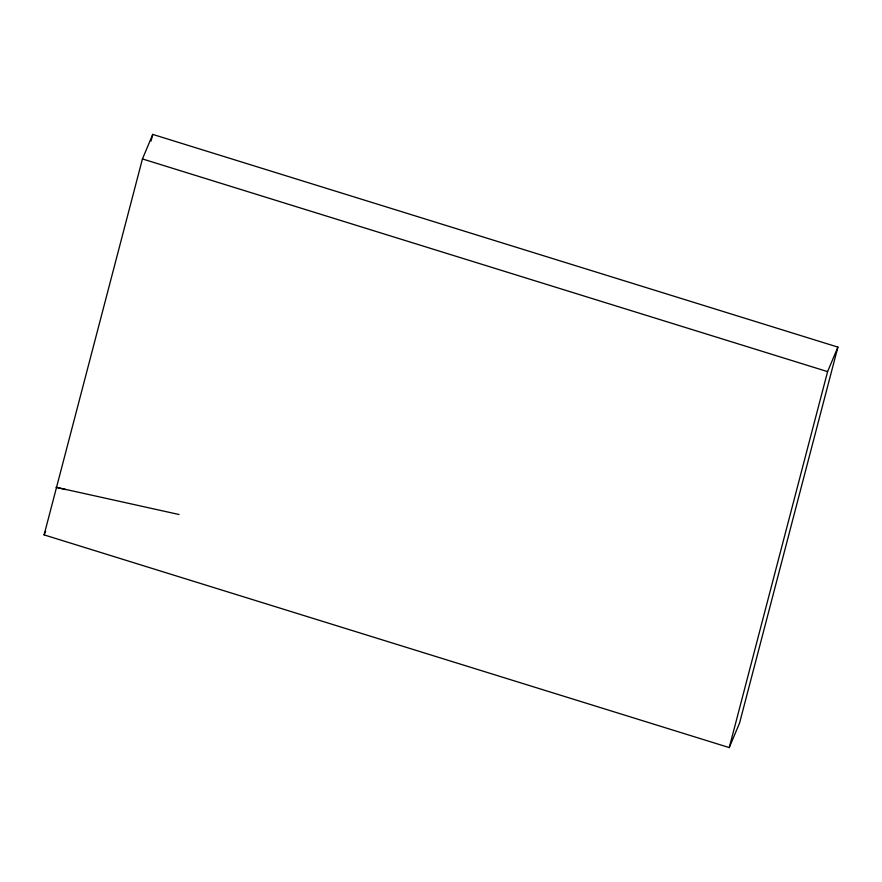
<?xml version="1.0" encoding="UTF-8"?>
<svg xmlns="http://www.w3.org/2000/svg" width="882" height="882" viewBox="0 0 882 882"><rect width="100%" height="100%" fill="white"/><g stroke="black" fill="none" stroke-linecap="round" stroke-linejoin="round"><path stroke-width="1.32" d="M44.1 534.889L142.443 158.936L152.751 134.406L837.9 347.111L739.557 723.064L729.249 747.594L44.1 534.889L45.644 531.218M151.009 141.065L152.751 134.406M729.249 747.594L827.592 371.631L837.9 347.111M179.068 514.515L56.051 487.283L65.852 489.598M142.443 158.936L827.592 371.631"/></g></svg>
